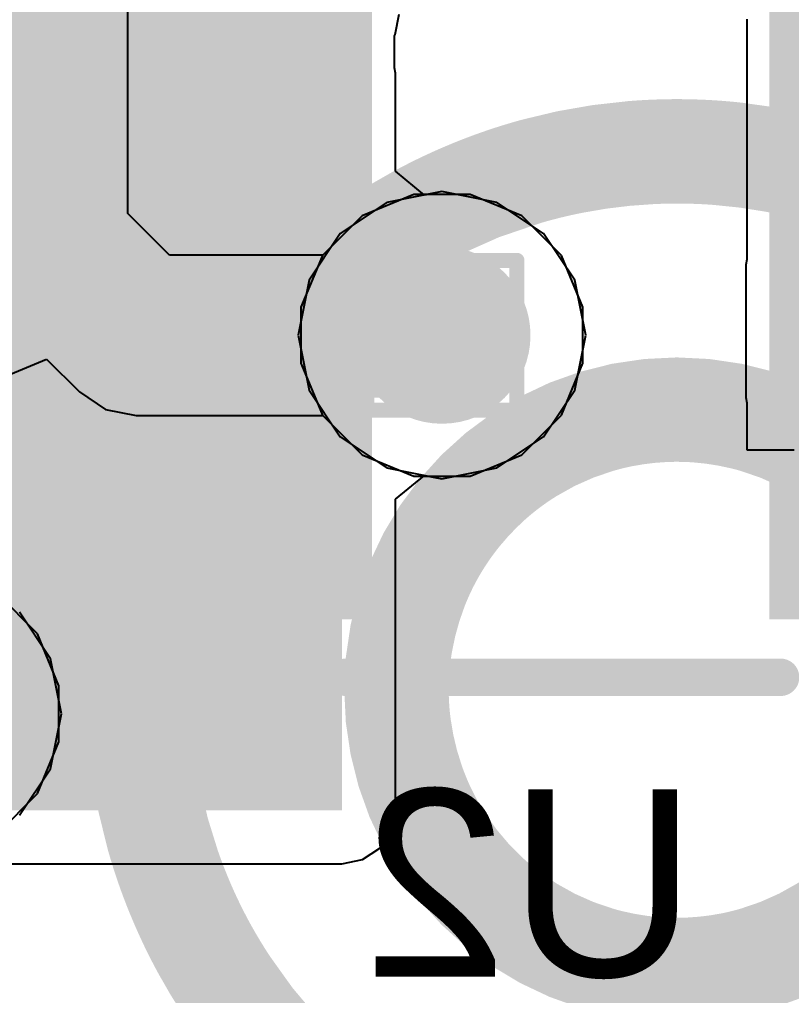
# Model space of a CAD drawing. Header units: inches. Extents: x -13 to 254, y -7 to 63.
# Drawn here: x 2.273 to 4.888, y 7.964 to 11.273 of the extents above; entities that cross this region are included whole.
import ezdxf

# ---------------------------------------------------------------- set-up
doc = ezdxf.new("R2010")
doc.units = ezdxf.units.IN
for name, color, linetype in [('Bottom Layer', 5, 'Continuous'), ('Bottom Overlay', 54, 'Continuous'), ('Bottom Paste', 16, 'Continuous'), ('Bottom Solder', 6, 'Continuous'), ('Dimensions', 6, 'Continuous'), ('Drill Drawing', 1, 'Continuous'), ('GND', 16, 'Continuous'), ('POWER', 76, 'Continuous'), ('Top Layer', 1, 'Continuous'), ('Top Overlay', 2, 'Continuous'), ('Via Holes', 16, 'Continuous')]:
    doc.layers.add(name, color=color, linetype=linetype)
doc.styles.add('Arial', font='', dxfattribs={"height": 0.2})
doc.styles.get('Arial').set_extended_font_data('Arial')

# ---------------------------------------------------------------- blocks, each defined once
blk = doc.blocks.new('TC_0522C_1_7_260G__46')
at = {"layer": 'Top Overlay', "const_width": 0.127}
blk.add_lwpolyline([(1.8796, -2.2098), (1.4224, -2.667)], dxfattribs=at)
at = {"layer": 'Top Overlay', "const_width": 0.0635}
blk.add_lwpolyline([(1.8478, -2.2098, 1), (1.9114, -2.2098, 1)], format="xyb", close=True, dxfattribs=at)
blk = doc.blocks.new('TSOT_23_8_B_51')
at = {"layer": 'Bottom Layer'}
for points in [[(-0.775, 0.75), (-1.825, 0.75), (-1.825, 1.2), (-0.775, 1.2)], [(1.825, 0.75), (0.775, 0.75), (0.775, 1.2), (1.825, 1.2)], [(-0.775, 0.1), (-1.825, 0.1), (-1.825, 0.55), (-0.775, 0.55)], [(1.825, 0.1), (0.775, 0.1), (0.775, 0.55), (1.825, 0.55)], [(-0.775, -0.55), (-1.825, -0.55), (-1.825, -0.1), (-0.775, -0.1)], [(1.825, -0.55), (0.775, -0.55), (0.775, -0.1), (1.825, -0.1)], [(-0.775, -1.2), (-1.825, -1.2), (-1.825, -0.75), (-0.775, -0.75)], [(1.825, -1.2), (0.775, -1.2), (0.775, -0.75), (1.825, -0.75)]]:
    blk.add_hatch(color=5, dxfattribs=at).paths.add_polyline_path(points)
at = {"layer": 'Bottom Paste'}
for points in [[(-0.775, 0.75), (-1.825, 0.75), (-1.825, 1.2), (-0.775, 1.2)], [(1.825, 0.75), (0.775, 0.75), (0.775, 1.2), (1.825, 1.2)], [(-0.775, 0.1), (-1.825, 0.1), (-1.825, 0.55), (-0.775, 0.55)], [(1.825, 0.1), (0.775, 0.1), (0.775, 0.55), (1.825, 0.55)], [(-0.775, -0.55), (-1.825, -0.55), (-1.825, -0.1), (-0.775, -0.1)], [(1.825, -0.55), (0.775, -0.55), (0.775, -0.1), (1.825, -0.1)], [(-0.775, -1.2), (-1.825, -1.2), (-1.825, -0.75), (-0.775, -0.75)], [(1.825, -1.2), (0.775, -1.2), (0.775, -0.75), (1.825, -0.75)]]:
    blk.add_hatch(color=16, dxfattribs=at).paths.add_polyline_path(points)
at = {"layer": 'Bottom Solder'}
for points in [[(-0.6734, 0.6484), (-1.9266, 0.6484), (-1.9266, 1.3016), (-0.6734, 1.3016)], [(1.9266, 0.6484), (0.6734, 0.6484), (0.6734, 1.3016), (1.9266, 1.3016)], [(-0.6734, -0.0016), (-1.9266, -0.0016), (-1.9266, 0.6516), (-0.6734, 0.6516)], [(1.9266, -0.0016), (0.6734, -0.0016), (0.6734, 0.6516), (1.9266, 0.6516)], [(-0.6734, -0.6516), (-1.9266, -0.6516), (-1.9266, 0.0016), (-0.6734, 0.0016)], [(1.9266, -0.6516), (0.6734, -0.6516), (0.6734, 0.0016), (1.9266, 0.0016)], [(-0.6734, -1.3016), (-1.9266, -1.3016), (-1.9266, -0.6484), (-0.6734, -0.6484)], [(1.9266, -1.3016), (0.6734, -1.3016), (0.6734, -0.6484), (1.9266, -0.6484)]]:
    blk.add_hatch(color=6, dxfattribs=at).paths.add_polyline_path(points)
at = {"layer": 'Bottom Overlay', "const_width": 0.127}
for points in [[(0.762, 1.4986), (-0.7112, 1.4986)], [(0.5842, 1.4986), (-0.6096, 1.4986)], [(-1.9812, -0.9906), (-2.1082, -0.8636)], [(-2.1082, -0.8636), (-2.1082, -1.1176)], [(-1.9812, -0.9906), (-2.1082, -1.1176)], [(0.762, -1.4986), (-0.7112, -1.4986)]]:
    blk.add_lwpolyline(points, dxfattribs=at)
at = {"layer": 'Bottom Overlay', "const_width": 0.0635}
for points in [[(-0.7429, 1.4986, 1), (-0.6794, 1.4986, 1)], [(-0.6413, 1.4986, 1), (-0.5778, 1.4986, 1)], [(0.5524, 1.4986, 1), (0.6159, 1.4986, 1)], [(0.7302, 1.4986, 1), (0.7937, 1.4986, 1)], [(-2.1399, -0.8636, 1), (-2.0764, -0.8636, 1)], [(-2.1399, -0.8636, 1), (-2.0764, -0.8636, 1)], [(-2.013, -0.9906, 1), (-1.9494, -0.9906, 1)], [(-2.013, -0.9906, 1), (-1.9494, -0.9906, 1)], [(-2.1399, -1.1176, 1), (-2.0764, -1.1176, 1)], [(-2.1399, -1.1176, 1), (-2.0764, -1.1176, 1)], [(-0.7429, -1.4986, 1), (-0.6794, -1.4986, 1)], [(0.7302, -1.4986, 1), (0.7937, -1.4986, 1)]]:
    blk.add_lwpolyline(points, format="xyb", close=True, dxfattribs=at)

msp = doc.modelspace()

# ---------------------------------------------------------------- hatches: boundary and pattern name
at = {"layer": 'Bottom Layer'}
for points in [[(1.2121, 10.641), (3.3652, 10.641), (3.3652, 11.091), (1.2121, 11.091)], [(1.2121, 9.991), (3.508, 9.991), (3.508, 10.441), (1.2121, 10.441)], [(1.8748, 8.5917), (3.3652, 8.5917), (3.3652, 9.791), (1.8748, 9.791)], [(1.2121, 8.5917), (3.3652, 8.5917), (3.3652, 9.2267), (1.2121, 9.2267)]]:
    msp.add_hatch(color=5, dxfattribs=at).paths.add_polyline_path(points)
h = msp.add_hatch(color=5, dxfattribs=at)
edge = h.paths.add_edge_path()
edge.add_arc((3.7041, 10.2021), 0.3, 0, 360)
at = {"layer": 'GND'}
h = msp.add_hatch(color=16, dxfattribs=at)
edge = h.paths.add_edge_path()
edge.add_arc((3.7041, 10.2021), 0.3, 0, 360)
at = {"layer": 'POWER'}
h = msp.add_hatch(color=76, dxfattribs=at)
edge = h.paths.add_edge_path()
edge.add_arc((3.7041, 10.2021), 0.3, 0, 360)
at = {"layer": 'Top Layer'}
h = msp.add_hatch(color=1, dxfattribs=at)
edge = h.paths.add_edge_path()
edge.add_arc((3.7041, 10.2021), 0.3, 0, 360)
at = {"layer": 'Via Holes'}
h = msp.add_hatch(color=7, dxfattribs=at)
edge = h.paths.add_edge_path()
edge.add_arc((3.7041, 10.2021), 0.15, 0, 360)

# ---------------------------------------------------------------- linework, layer by layer
at = {"layer": 'Bottom Layer'}
for p, q in [((3.5457, 11.2216), (3.5595, 11.291)), ((4.7374, 11.2735), (4.7374, 10.4585)), ((3.543, 11.2176), (3.5457, 11.2216)), ((3.543, 11.1085), (3.543, 11.2176)), ((3.5465, 11.091), (3.543, 11.1085)), ((3.5465, 10.758), (3.5465, 11.091)), ((3.6447, 10.6775), (3.5465, 10.758)), ((3.7041, 10.6893), (3.6447, 10.6775)), ((3.8906, 10.6522), (3.7041, 10.6893)), ((4.0486, 10.5466), (3.8906, 10.6522)), ((4.1542, 10.3886), (4.0486, 10.5466)), ((4.7374, 10.4585), (4.7339, 10.441)), ((4.7339, 10.441), (4.7339, 9.991)), ((4.1913, 10.2021), (4.1542, 10.3886)), ((4.1542, 10.0157), (4.1913, 10.2021)), ((4.0486, 9.8577), (4.1542, 10.0157)), ((4.7339, 9.991), (4.7374, 9.9735)), ((4.7374, 9.9735), (4.7374, 9.8132)), ((3.8906, 9.7521), (4.0486, 9.8577)), ((4.7374, 9.8132), (4.8977, 9.8132)), ((3.7041, 9.715), (3.8906, 9.7521)), ((3.5465, 9.6462), (3.6447, 9.7268)), ((3.6447, 9.7268), (3.7041, 9.715)), ((3.5465, 8.5917), (3.5465, 9.6462)), ((3.5327, 8.5223), (3.5465, 8.5917)), ((3.4934, 8.4635), (3.5327, 8.5223)), ((3.4346, 8.4242), (3.4934, 8.4635)), ((1.2121, 8.4104), (3.3652, 8.4104)), ((3.3652, 8.4104), (3.4346, 8.4242))]:
    msp.add_line(p, q, dxfattribs=at)
at = {"layer": 'Dimensions', "const_width": 0.254}
for points in [[(2.05, 10.4086), (3.0914, 11.45)], [(2.1, 10.3879), (3.1121, 11.4)], [(3.2, 11.1), (3.2, 11.4)], [(1.95, 11.1), (2.7414, 11.1)], [(2.4, 10.6), (2.9, 11.1)], [(2.9, 11.1), (3.2, 11.1)], [(4.4828, 10.8756), (4.5, 10.8757)], [(4.5, 10.8257), (4.5, 10.8757)], [(4.5, 10.7757), (4.5, 10.8257)], [(4.4929, 10.7756), (4.5, 10.7757)], [(3.7587, 10.723), (3.7819, 10.7327)], [(3.7819, 10.7327), (3.7876, 10.7351)], [(3.7876, 10.7351), (3.7932, 10.7374)], [(3.7932, 10.7374), (3.7987, 10.7396)], [(3.7987, 10.7396), (3.8042, 10.7418)], [(3.8042, 10.7418), (3.8096, 10.744)], [(3.8096, 10.744), (3.8149, 10.7461)], [(3.6961, 10.6948), (3.7241, 10.7077)], [(3.7241, 10.7077), (3.7297, 10.7103)], [(3.7297, 10.7103), (3.7355, 10.7128)], [(3.7355, 10.7128), (3.7413, 10.7154)], [(3.7413, 10.7154), (3.7471, 10.7179)], [(3.7471, 10.7179), (3.7529, 10.7204)], [(3.7529, 10.7204), (3.7587, 10.723)], [(4.9668, 10.7132), (4.9972, 10.7046)], [(1.95, 10.6), (2.2414, 10.6)], [(2.4, 10.3), (2.4, 10.6)], [(3.4164, 10.4067), (3.4346, 10.4205)], [(2.1, 10.3), (2.4, 10.3)], [(4.5, 9.9), (4.5, 10)], [(4.4964, 9.9), (4.5, 9.9)], [(4.7366, 9.8684), (4.752, 9.864)], [(2.9208, 9.8119), (2.9332, 9.8356)], [(2.9087, 9.7878), (2.9208, 9.8119)], [(3.9508, 9.713), (3.96, 9.72)], [(2.7453, 9.6627), (2.7474, 9.6681)], [(2.7474, 9.6681), (2.7494, 9.6735)], [(2.7494, 9.6735), (2.7516, 9.6791)], [(2.7516, 9.6791), (2.7538, 9.6847)], [(2.7538, 9.6847), (2.756, 9.6904)], [(2.756, 9.6904), (2.7583, 9.6962)], [(2.7337, 9.6312), (2.7356, 9.6364)], [(2.7356, 9.6364), (2.7375, 9.6416)], [(2.7375, 9.6416), (2.7433, 9.6574)], [(2.7433, 9.6574), (2.7453, 9.6627)], [(2.7226, 9.5994), (2.7263, 9.6101)], [(2.7263, 9.6101), (2.7281, 9.6154)], [(2.7281, 9.6154), (2.73, 9.6207)], [(2.73, 9.6207), (2.7318, 9.6259)], [(2.7318, 9.6259), (2.7337, 9.6312)], [(3.6935, 9.3993), (3.6996, 9.4115)], [(3.6996, 9.4115), (3.7059, 9.4235)], [(3.6935, 8.6007), (3.6996, 8.5885)], [(3.6996, 8.5885), (3.7059, 8.5765)], [(2.7539, 8.3149), (2.756, 8.3096)], [(2.756, 8.3096), (2.7582, 8.3042)], [(2.7582, 8.3042), (2.7604, 8.2987)], [(2.7604, 8.2987), (2.7626, 8.2932)], [(2.7626, 8.2932), (2.7649, 8.2876)], [(2.7649, 8.2876), (2.7673, 8.2819)], [(2.7673, 8.2819), (2.777, 8.2587)], [(2.777, 8.2587), (2.7796, 8.2529)], [(2.7796, 8.2529), (2.7821, 8.2471)], [(2.7821, 8.2471), (2.7846, 8.2413)], [(2.7846, 8.2413), (2.7872, 8.2355)], [(2.7872, 8.2355), (2.7897, 8.2297)], [(2.7897, 8.2297), (2.7923, 8.2241)], [(2.7923, 8.2241), (2.8052, 8.1961)], [(2.9087, 8.2122), (2.9208, 8.1881)], [(2.9208, 8.1881), (2.9332, 8.1644)], [(4.248, 8.136), (4.2634, 8.1316)], [(4.5, 8.1), (4.5036, 8.1)], [(4.5, 8), (4.5, 8.1)]]:
    msp.add_lwpolyline(points, dxfattribs=at)
at = {"layer": 'Dimensions', "const_width": 0.127}
for points in [[(2.6779, 11.1, 1), (2.8049, 11.1, 1)], [(2.8365, 11.1, 1), (2.9635, 11.1, 1)], [(2.8365, 11.1, 1), (2.9635, 11.1, 1)], [(3.1365, 11.1, 1), (3.2635, 11.1, 1)], [(3.1365, 11.1, 1), (3.2635, 11.1, 1)], [(4.283, 10.8695, 1), (4.41, 10.8695, 1)], [(4.283, 10.8695, 1), (4.41, 10.8695, 1)], [(4.3339, 10.8729, 1), (4.4609, 10.8729, 1)], [(4.3339, 10.8729, 1), (4.4609, 10.8729, 1)], [(4.3794, 10.8748, 1), (4.5064, 10.8748, 1)], [(4.3794, 10.8748, 1), (4.5064, 10.8748, 1)], [(4.4193, 10.8756, 1), (4.5463, 10.8756, 1)], [(4.4193, 10.8756, 1), (4.5463, 10.8756, 1)], [(4.4365, 10.8757, 1), (4.5635, 10.8757, 1)], [(4.4365, 10.8757, 1), (4.5635, 10.8757, 1)], [(4.4365, 10.8757, 1), (4.5635, 10.8757, 1)], [(4.4822, 10.8751, 1), (4.6092, 10.8751, 1)], [(4.4822, 10.8751, 1), (4.6092, 10.8751, 1)], [(4.5276, 10.8735, 1), (4.6546, 10.8735, 1)], [(4.5276, 10.8735, 1), (4.6546, 10.8735, 1)], [(4.5785, 10.8704, 1), (4.7055, 10.8704, 1)], [(4.5785, 10.8704, 1), (4.7055, 10.8704, 1)], [(4.646, 10.8641, 1), (4.773, 10.8641, 1)], [(4.646, 10.8641, 1), (4.773, 10.8641, 1)], [(3.9451, 10.8104, 1), (4.0721, 10.8104, 1)], [(3.9451, 10.8104, 1), (4.0721, 10.8104, 1)], [(4.4365, 10.8257, 1), (4.5635, 10.8257, 1)], [(4.4365, 10.8257, 1), (4.5635, 10.8257, 1)], [(4.4365, 10.8257, 1), (4.5635, 10.8257, 1)], [(4.4365, 10.8257, 1), (4.5635, 10.8257, 1)], [(3.7887, 10.7603, 1), (3.9157, 10.7603, 1)], [(3.7887, 10.7603, 1), (3.9157, 10.7603, 1)], [(3.8316, 10.7755, 1), (3.9586, 10.7755, 1)], [(3.8316, 10.7755, 1), (3.9586, 10.7755, 1)], [(3.8801, 10.7914, 1), (4.0071, 10.7914, 1)], [(3.8801, 10.7914, 1), (4.0071, 10.7914, 1)], [(4.3529, 10.7737, 1), (4.4799, 10.7737, 1)], [(4.3529, 10.7737, 1), (4.4799, 10.7737, 1)], [(4.397, 10.7752, 1), (4.524, 10.7752, 1)], [(4.397, 10.7752, 1), (4.524, 10.7752, 1)], [(4.4294, 10.7756, 1), (4.5564, 10.7756, 1)], [(4.4294, 10.7756, 1), (4.5564, 10.7756, 1)], [(4.4365, 10.7757, 1), (4.5635, 10.7757, 1)], [(4.4365, 10.7757, 1), (4.5635, 10.7757, 1)], [(4.4365, 10.7757, 1), (4.5635, 10.7757, 1)], [(4.4724, 10.7753, 1), (4.5994, 10.7753, 1)], [(4.4724, 10.7753, 1), (4.5994, 10.7753, 1)], [(4.5127, 10.7741, 1), (4.6397, 10.7741, 1)], [(4.5127, 10.7741, 1), (4.6397, 10.7741, 1)], [(4.5691, 10.7708, 1), (4.6961, 10.7708, 1)], [(4.5691, 10.7708, 1), (4.6961, 10.7708, 1)], [(3.7184, 10.7327, 1), (3.8454, 10.7327, 1)], [(3.7184, 10.7327, 1), (3.8454, 10.7327, 1)], [(3.7241, 10.7351, 1), (3.8511, 10.7351, 1)], [(3.7241, 10.7351, 1), (3.8511, 10.7351, 1)], [(3.7297, 10.7374, 1), (3.8567, 10.7374, 1)], [(3.7297, 10.7374, 1), (3.8567, 10.7374, 1)], [(3.7352, 10.7396, 1), (3.8622, 10.7396, 1)], [(3.7352, 10.7396, 1), (3.8622, 10.7396, 1)], [(3.7407, 10.7418, 1), (3.8677, 10.7418, 1)], [(3.7407, 10.7418, 1), (3.8677, 10.7418, 1)], [(3.7461, 10.744, 1), (3.8731, 10.744, 1)], [(3.7461, 10.744, 1), (3.8731, 10.744, 1)], [(3.7514, 10.7461, 1), (3.8784, 10.7461, 1)], [(3.7514, 10.7461, 1), (3.8784, 10.7461, 1)], [(4.0255, 10.7275, 1), (4.1525, 10.7275, 1)], [(4.0255, 10.7275, 1), (4.1525, 10.7275, 1)], [(4.0927, 10.7421, 1), (4.2197, 10.7421, 1)], [(4.0927, 10.7421, 1), (4.2197, 10.7421, 1)], [(3.6326, 10.6948, 1), (3.7596, 10.6948, 1)], [(3.6326, 10.6948, 1), (3.7596, 10.6948, 1)], [(3.6606, 10.7077, 1), (3.7876, 10.7077, 1)], [(3.6606, 10.7077, 1), (3.7876, 10.7077, 1)], [(3.6662, 10.7103, 1), (3.7932, 10.7103, 1)], [(3.6662, 10.7103, 1), (3.7932, 10.7103, 1)], [(3.672, 10.7128, 1), (3.799, 10.7128, 1)], [(3.672, 10.7128, 1), (3.799, 10.7128, 1)], [(3.6778, 10.7154, 1), (3.8048, 10.7154, 1)], [(3.6778, 10.7154, 1), (3.8048, 10.7154, 1)], [(3.6836, 10.7179, 1), (3.8106, 10.7179, 1)], [(3.6836, 10.7179, 1), (3.8106, 10.7179, 1)], [(3.6894, 10.7204, 1), (3.8164, 10.7204, 1)], [(3.6894, 10.7204, 1), (3.8164, 10.7204, 1)], [(3.6952, 10.723, 1), (3.8222, 10.723, 1)], [(3.6952, 10.723, 1), (3.8222, 10.723, 1)], [(3.9393, 10.7046, 1), (4.0663, 10.7046, 1)], [(3.9393, 10.7046, 1), (4.0663, 10.7046, 1)], [(3.9784, 10.7155, 1), (4.1054, 10.7155, 1)], [(3.9784, 10.7155, 1), (4.1054, 10.7155, 1)], [(4.856, 10.7254, 1), (4.983, 10.7254, 1)], [(4.856, 10.7254, 1), (4.983, 10.7254, 1)], [(4.9033, 10.7132, 1), (5.0303, 10.7132, 1)], [(4.9033, 10.7132, 1), (5.0303, 10.7132, 1)], [(4.9337, 10.7046, 1), (5.0607, 10.7046, 1)], [(4.9337, 10.7046, 1), (5.0607, 10.7046, 1)], [(3.5885, 10.6732, 1), (3.7155, 10.6732, 1)], [(3.5885, 10.6732, 1), (3.7155, 10.6732, 1)], [(3.5343, 10.6447, 1), (3.6613, 10.6447, 1)], [(3.5343, 10.6447, 1), (3.6613, 10.6447, 1)], [(2.1779, 10.6, 1), (2.3049, 10.6, 1)], [(2.3365, 10.6, 1), (2.4635, 10.6, 1)], [(2.3365, 10.6, 1), (2.4635, 10.6, 1)], [(3.3485, 10.5284, 1), (3.4755, 10.5284, 1)], [(3.3485, 10.5284, 1), (3.4755, 10.5284, 1)], [(3.4993, 10.5082, 1), (3.6263, 10.5082, 1)], [(3.4993, 10.5082, 1), (3.6263, 10.5082, 1)], [(3.2659, 10.4659, 1), (3.3929, 10.4659, 1)], [(3.2659, 10.4659, 1), (3.3929, 10.4659, 1)], [(3.2187, 10.4268, 1), (3.3457, 10.4268, 1)], [(3.2187, 10.4268, 1), (3.3457, 10.4268, 1)], [(3.3529, 10.4067, 1), (3.4799, 10.4067, 1)], [(3.3529, 10.4067, 1), (3.4799, 10.4067, 1)], [(3.3711, 10.4205, 1), (3.4981, 10.4205, 1)], [(3.3711, 10.4205, 1), (3.4981, 10.4205, 1)], [(3.1502, 10.3651, 1), (3.2772, 10.3651, 1)], [(3.1502, 10.3651, 1), (3.2772, 10.3651, 1)], [(3.1818, 10.3944, 1), (3.3088, 10.3944, 1)], [(3.1818, 10.3944, 1), (3.3088, 10.3944, 1)], [(3.3258, 10.3854, 1), (3.4528, 10.3854, 1)], [(3.3258, 10.3854, 1), (3.4528, 10.3854, 1)], [(3.2944, 10.3595, 1), (3.4214, 10.3595, 1)], [(3.2944, 10.3595, 1), (3.4214, 10.3595, 1)], [(2.3365, 10.3, 1), (2.4635, 10.3, 1)], [(2.3365, 10.3, 1), (2.4635, 10.3, 1)], [(3.0885, 10.3042, 1), (3.2155, 10.3042, 1)], [(3.0885, 10.3042, 1), (3.2155, 10.3042, 1)], [(3.2544, 10.3248, 1), (3.3814, 10.3248, 1)], [(3.2544, 10.3248, 1), (3.3814, 10.3248, 1)], [(3.0587, 10.2728, 1), (3.1857, 10.2728, 1)], [(3.0588, 10.2728, 1), (3.1858, 10.2728, 1)], [(3.0258, 10.2362, 1), (3.1528, 10.2362, 1)], [(3.0258, 10.2362, 1), (3.1528, 10.2362, 1)], [(2.986, 10.1895, 1), (3.113, 10.1895, 1)], [(2.986, 10.1895, 1), (3.113, 10.1895, 1)], [(3.0602, 10.1215, 1), (3.1872, 10.1215, 1)], [(3.0602, 10.1215, 1), (3.1872, 10.1215, 1)], [(2.9795, 10.0147, 1), (3.1065, 10.0147, 1)], [(2.9795, 10.0147, 1), (3.1065, 10.0147, 1)], [(4.4365, 10, 1), (4.5635, 10, 1)], [(4.4365, 10, 1), (4.5635, 10, 1)], [(4.4365, 10, 1), (4.5635, 10, 1)], [(2.7916, 9.9019, 1), (2.9186, 9.9019, 1)], [(2.7916, 9.9019, 1), (2.9186, 9.9019, 1)], [(2.9224, 9.9276, 1), (3.0494, 9.9276, 1)], [(2.9224, 9.9276, 1), (3.0494, 9.9276, 1)], [(4.4165, 9.8998, 1), (4.5435, 9.8998, 1)], [(4.4165, 9.8998, 1), (4.5435, 9.8998, 1)], [(4.4329, 9.9, 1), (4.5599, 9.9, 1)], [(4.4329, 9.9, 1), (4.5599, 9.9, 1)], [(4.4365, 9.9, 1), (4.5635, 9.9, 1)], [(4.4365, 9.9, 1), (4.5635, 9.9, 1)], [(4.4365, 9.9, 1), (4.5635, 9.9, 1)], [(4.4547, 9.8998, 1), (4.5817, 9.8998, 1)], [(4.4547, 9.8998, 1), (4.5817, 9.8998, 1)], [(4.2043, 9.8695, 1), (4.3313, 9.8695, 1)], [(4.2043, 9.8695, 1), (4.3313, 9.8695, 1)], [(4.2282, 9.8756, 1), (4.3552, 9.8756, 1)], [(4.2282, 9.8756, 1), (4.3552, 9.8756, 1)], [(4.2622, 9.883, 1), (4.3892, 9.883, 1)], [(4.2622, 9.883, 1), (4.3892, 9.883, 1)], [(4.3941, 9.899, 1), (4.5211, 9.899, 1)], [(4.3941, 9.899, 1), (4.5211, 9.899, 1)], [(4.4751, 9.8992, 1), (4.6021, 9.8992, 1)], [(4.4751, 9.8992, 1), (4.6021, 9.8992, 1)], [(4.5037, 9.8975, 1), (4.6307, 9.8975, 1)], [(4.5037, 9.8975, 1), (4.6307, 9.8975, 1)], [(4.6491, 9.8745, 1), (4.7761, 9.8745, 1)], [(4.6491, 9.8745, 1), (4.7761, 9.8745, 1)], [(4.6731, 9.8684, 1), (4.8001, 9.8684, 1)], [(4.6731, 9.8684, 1), (4.8001, 9.8684, 1)], [(2.8697, 9.8356, 1), (2.9967, 9.8356, 1)], [(2.8697, 9.8356, 1), (2.9967, 9.8356, 1)], [(4.1845, 9.864, 1), (4.3115, 9.864, 1)], [(4.1845, 9.864, 1), (4.3115, 9.864, 1)], [(4.6885, 9.864, 1), (4.8155, 9.864, 1)], [(4.6885, 9.864, 1), (4.8155, 9.864, 1)], [(2.755, 9.8313, 1), (2.882, 9.8313, 1)], [(2.755, 9.8313, 1), (2.882, 9.8313, 1)], [(2.8573, 9.8119, 1), (2.9843, 9.8119, 1)], [(2.8573, 9.8119, 1), (2.9843, 9.8119, 1)], [(2.7313, 9.7814, 1), (2.8583, 9.7814, 1)], [(2.7313, 9.7814, 1), (2.8583, 9.7814, 1)], [(2.8452, 9.7878, 1), (2.9722, 9.7878, 1)], [(2.8452, 9.7878, 1), (2.9722, 9.7878, 1)], [(2.7113, 9.7362, 1), (2.8383, 9.7362, 1)], [(2.7114, 9.7362, 1), (2.8384, 9.7362, 1)], [(2.8306, 9.7574, 1), (2.9576, 9.7574, 1)], [(2.8306, 9.7574, 1), (2.9576, 9.7574, 1)], [(3.9615, 9.7644, 1), (4.0885, 9.7644, 1)], [(3.9615, 9.7644, 1), (4.0885, 9.7644, 1)], [(2.8165, 9.7266, 1), (2.9435, 9.7266, 1)], [(2.8165, 9.7266, 1), (2.9435, 9.7266, 1)], [(3.8736, 9.7022, 1), (4.0006, 9.7022, 1)], [(3.8736, 9.7022, 1), (4.0006, 9.7022, 1)], [(3.8873, 9.713, 1), (4.0143, 9.713, 1)], [(3.8873, 9.713, 1), (4.0143, 9.713, 1)], [(3.8965, 9.72, 1), (4.0235, 9.72, 1)], [(3.8965, 9.72, 1), (4.0235, 9.72, 1)], [(2.6839, 9.6681, 1), (2.8109, 9.6681, 1)], [(2.6839, 9.6681, 1), (2.8109, 9.6681, 1)], [(2.6859, 9.6735, 1), (2.8129, 9.6735, 1)], [(2.6859, 9.6735, 1), (2.8129, 9.6735, 1)], [(2.6881, 9.6791, 1), (2.8151, 9.6791, 1)], [(2.6881, 9.6791, 1), (2.8151, 9.6791, 1)], [(2.6903, 9.6847, 1), (2.8173, 9.6847, 1)], [(2.6903, 9.6847, 1), (2.8173, 9.6847, 1)], [(2.6925, 9.6904, 1), (2.8195, 9.6904, 1)], [(2.6925, 9.6904, 1), (2.8195, 9.6904, 1)], [(2.6948, 9.6962, 1), (2.8218, 9.6962, 1)], [(2.6948, 9.6962, 1), (2.8218, 9.6962, 1)], [(2.8003, 9.689, 1), (2.9273, 9.689, 1)], [(2.8003, 9.689, 1), (2.9273, 9.689, 1)], [(3.8373, 9.6715, 1), (3.9643, 9.6715, 1)], [(3.8373, 9.6715, 1), (3.9643, 9.6715, 1)], [(3.8576, 9.6891, 1), (3.9846, 9.6891, 1)], [(3.8576, 9.6891, 1), (3.9846, 9.6891, 1)], [(2.6721, 9.6364, 1), (2.7991, 9.6364, 1)], [(2.6721, 9.6364, 1), (2.7991, 9.6364, 1)], [(2.674, 9.6416, 1), (2.801, 9.6416, 1)], [(2.674, 9.6416, 1), (2.801, 9.6416, 1)], [(2.6798, 9.6574, 1), (2.8068, 9.6574, 1)], [(2.6798, 9.6574, 1), (2.8068, 9.6574, 1)], [(2.6818, 9.6627, 1), (2.8088, 9.6627, 1)], [(2.6818, 9.6627, 1), (2.8088, 9.6627, 1)], [(2.7824, 9.6446, 1), (2.9094, 9.6446, 1)], [(2.7824, 9.6446, 1), (2.9094, 9.6446, 1)], [(2.6628, 9.6101, 1), (2.7898, 9.6101, 1)], [(2.6628, 9.6101, 1), (2.7898, 9.6101, 1)], [(2.6646, 9.6154, 1), (2.7916, 9.6154, 1)], [(2.6646, 9.6154, 1), (2.7916, 9.6154, 1)], [(2.6665, 9.6207, 1), (2.7935, 9.6207, 1)], [(2.6665, 9.6207, 1), (2.7935, 9.6207, 1)], [(2.6683, 9.6259, 1), (2.7953, 9.6259, 1)], [(2.6683, 9.6259, 1), (2.7953, 9.6259, 1)], [(2.6702, 9.6312, 1), (2.7972, 9.6312, 1)], [(2.6702, 9.6312, 1), (2.7972, 9.6312, 1)], [(2.6591, 9.5994, 1), (2.7861, 9.5994, 1)], [(2.6591, 9.5994, 1), (2.7861, 9.5994, 1)], [(2.6434, 9.5508, 1), (2.7704, 9.5508, 1)], [(2.6434, 9.5508, 1), (2.7704, 9.5508, 1)], [(3.7389, 9.5684, 1), (3.8659, 9.5684, 1)], [(3.7389, 9.5684, 1), (3.8659, 9.5684, 1)], [(3.698, 9.5143, 1), (3.825, 9.5143, 1)], [(3.698, 9.5143, 1), (3.825, 9.5143, 1)], [(2.6261, 9.4911, 1), (2.7531, 9.4911, 1)], [(2.6261, 9.4911, 1), (2.7531, 9.4911, 1)], [(3.6691, 9.4701, 1), (3.7961, 9.4701, 1)], [(3.6691, 9.4701, 1), (3.7961, 9.4701, 1)], [(3.6361, 9.4115, 1), (3.7631, 9.4115, 1)], [(3.6361, 9.4115, 1), (3.7631, 9.4115, 1)], [(3.6424, 9.4235, 1), (3.7694, 9.4235, 1)], [(3.6424, 9.4235, 1), (3.7694, 9.4235, 1)], [(3.6225, 9.3839, 1), (3.7495, 9.3839, 1)], [(3.6225, 9.3839, 1), (3.7495, 9.3839, 1)], [(3.63, 9.3993, 1), (3.757, 9.3993, 1)], [(3.63, 9.3993, 1), (3.757, 9.3993, 1)], [(3.6072, 9.3492, 1), (3.7342, 9.3492, 1)], [(3.6072, 9.3492, 1), (3.7342, 9.3492, 1)], [(3.6154, 9.3683, 1), (3.7424, 9.3683, 1)], [(3.6154, 9.3683, 1), (3.7424, 9.3683, 1)], [(3.5981, 9.3267, 1), (3.7251, 9.3267, 1)], [(3.5981, 9.3267, 1), (3.7251, 9.3267, 1)], [(2.5836, 9.2931, 1), (2.7106, 9.2931, 1)], [(2.5836, 9.2931, 1), (2.7106, 9.2931, 1)], [(2.6875, 9.3028, 1), (2.8145, 9.3028, 1)], [(2.6875, 9.3028, 1), (2.8145, 9.3028, 1)], [(2.6767, 9.2331, 1), (2.8037, 9.2331, 1)], [(2.6767, 9.2331, 1), (2.8037, 9.2331, 1)], [(2.5694, 9.1813, 1), (2.6964, 9.1813, 1)], [(2.5694, 9.1813, 1), (2.6964, 9.1813, 1)], [(2.67, 9.177, 1), (2.797, 9.177, 1)], [(2.67, 9.177, 1), (2.797, 9.177, 1)], [(3.55, 9.1535, 1), (3.677, 9.1535, 1)], [(3.55, 9.1535, 1), (3.677, 9.1535, 1)], [(2.5645, 9.1194, 1), (2.6915, 9.1194, 1)], [(2.5645, 9.1194, 1), (2.6915, 9.1194, 1)], [(2.6656, 9.1276, 1), (2.7926, 9.1276, 1)], [(2.6656, 9.1276, 1), (2.7926, 9.1276, 1)], [(3.5445, 9.1182, 1), (3.6715, 9.1182, 1)], [(3.5445, 9.1182, 1), (3.6715, 9.1182, 1)], [(2.663, 9.0851, 1), (2.79, 9.0851, 1)], [(2.663, 9.0851, 1), (2.79, 9.0851, 1)], [(3.5411, 9.0897, 1), (3.6681, 9.0897, 1)], [(3.5411, 9.0897, 1), (3.6681, 9.0897, 1)], [(2.562, 9.0684, 1), (2.689, 9.0684, 1)], [(2.562, 9.0684, 1), (2.689, 9.0684, 1)], [(2.6614, 9.0426, 1), (2.7884, 9.0426, 1)], [(2.6614, 9.0426, 1), (2.7884, 9.0426, 1)], [(3.5376, 9.0432, 1), (3.6646, 9.0432, 1)], [(3.5376, 9.0432, 1), (3.6646, 9.0432, 1)], [(3.5389, 9.0647, 1), (3.6659, 9.0647, 1)], [(3.5389, 9.0647, 1), (3.6659, 9.0647, 1)], [(3.5368, 9.0216, 1), (3.6638, 9.0216, 1)], [(3.5368, 9.0216, 1), (3.6638, 9.0216, 1)], [(2.6609, 8.9929, 1), (2.7879, 8.9929, 1)], [(2.6609, 8.9929, 1), (2.7879, 8.9929, 1)], [(3.5365, 8.9964, 1), (3.6635, 8.9964, 1)], [(3.5365, 8.9964, 1), (3.6635, 8.9964, 1)], [(3.5368, 8.9784, 1), (3.6638, 8.9784, 1)], [(3.5368, 8.9784, 1), (3.6638, 8.9784, 1)], [(2.5613, 8.9601, 1), (2.6883, 8.9601, 1)], [(2.5613, 8.9601, 1), (2.6883, 8.9601, 1)], [(2.6614, 8.9574, 1), (2.7884, 8.9574, 1)], [(2.6614, 8.9574, 1), (2.7884, 8.9574, 1)], [(3.5376, 8.9569, 1), (3.6646, 8.9569, 1)], [(3.5376, 8.9569, 1), (3.6646, 8.9569, 1)], [(2.563, 8.9089, 1), (2.69, 8.9089, 1)], [(2.563, 8.9089, 1), (2.69, 8.9089, 1)], [(2.663, 8.9149, 1), (2.79, 8.9149, 1)], [(2.663, 8.9149, 1), (2.79, 8.9149, 1)], [(3.5389, 8.9353, 1), (3.6659, 8.9353, 1)], [(3.5389, 8.9353, 1), (3.6659, 8.9353, 1)], [(3.5411, 8.9103, 1), (3.6681, 8.9103, 1)], [(3.5411, 8.9103, 1), (3.6681, 8.9103, 1)], [(3.5445, 8.8818, 1), (3.6715, 8.8818, 1)], [(3.5445, 8.8818, 1), (3.6715, 8.8818, 1)], [(2.5666, 8.8524, 1), (2.6936, 8.8524, 1)], [(2.5666, 8.8524, 1), (2.6936, 8.8524, 1)], [(2.6656, 8.8724, 1), (2.7926, 8.8724, 1)], [(2.6656, 8.8724, 1), (2.7926, 8.8724, 1)], [(2.67, 8.8231, 1), (2.797, 8.8231, 1)], [(2.67, 8.8231, 1), (2.797, 8.8231, 1)], [(2.6767, 8.7669, 1), (2.8037, 8.7669, 1)], [(2.6767, 8.7669, 1), (2.8037, 8.7669, 1)], [(3.5873, 8.7028, 1), (3.7143, 8.7028, 1)], [(3.5873, 8.7028, 1), (3.7143, 8.7028, 1)], [(3.5981, 8.6733, 1), (3.7251, 8.6733, 1)], [(3.5981, 8.6733, 1), (3.7251, 8.6733, 1)], [(3.6072, 8.6508, 1), (3.7342, 8.6508, 1)], [(3.6072, 8.6508, 1), (3.7342, 8.6508, 1)], [(3.6154, 8.6317, 1), (3.7424, 8.6317, 1)], [(3.6154, 8.6317, 1), (3.7424, 8.6317, 1)], [(3.6225, 8.6161, 1), (3.7495, 8.6161, 1)], [(3.6225, 8.6161, 1), (3.7495, 8.6161, 1)], [(3.63, 8.6007, 1), (3.757, 8.6007, 1)], [(3.63, 8.6007, 1), (3.757, 8.6007, 1)], [(3.6361, 8.5885, 1), (3.7631, 8.5885, 1)], [(3.6361, 8.5885, 1), (3.7631, 8.5885, 1)], [(3.6424, 8.5765, 1), (3.7694, 8.5765, 1)], [(3.6424, 8.5765, 1), (3.7694, 8.5765, 1)], [(3.6571, 8.5499, 1), (3.7841, 8.5499, 1)], [(3.6571, 8.5499, 1), (3.7841, 8.5499, 1)], [(2.6307, 8.4923, 1), (2.7577, 8.4923, 1)], [(2.6307, 8.4923, 1), (2.7577, 8.4923, 1)], [(3.6833, 8.5075, 1), (3.8103, 8.5075, 1)], [(3.6833, 8.5075, 1), (3.8103, 8.5075, 1)], [(2.6538, 8.4166, 1), (2.7808, 8.4166, 1)], [(2.6538, 8.4166, 1), (2.7808, 8.4166, 1)], [(2.7611, 8.4136, 1), (2.8881, 8.4136, 1)], [(2.7611, 8.4136, 1), (2.8881, 8.4136, 1)], [(2.6723, 8.3629, 1), (2.7993, 8.3629, 1)], [(2.6723, 8.3629, 1), (2.7993, 8.3629, 1)], [(2.7824, 8.3554, 1), (2.9094, 8.3554, 1)], [(2.7824, 8.3554, 1), (2.9094, 8.3554, 1)], [(2.6904, 8.3149, 1), (2.8174, 8.3149, 1)], [(2.6904, 8.3149, 1), (2.8174, 8.3149, 1)], [(3.824, 8.3407, 1), (3.951, 8.3407, 1)], [(3.824, 8.3407, 1), (3.951, 8.3407, 1)], [(3.8486, 8.3186, 1), (3.9756, 8.3186, 1)], [(3.8486, 8.3186, 1), (3.9756, 8.3186, 1)], [(2.6925, 8.3096, 1), (2.8195, 8.3096, 1)], [(2.6925, 8.3096, 1), (2.8195, 8.3096, 1)], [(2.6947, 8.3042, 1), (2.8217, 8.3042, 1)], [(2.6947, 8.3042, 1), (2.8217, 8.3042, 1)], [(2.6969, 8.2987, 1), (2.8239, 8.2987, 1)], [(2.6969, 8.2987, 1), (2.8239, 8.2987, 1)], [(2.6991, 8.2932, 1), (2.8261, 8.2932, 1)], [(2.6991, 8.2932, 1), (2.8261, 8.2932, 1)], [(2.7014, 8.2876, 1), (2.8284, 8.2876, 1)], [(2.7014, 8.2876, 1), (2.8284, 8.2876, 1)], [(2.7038, 8.2819, 1), (2.8308, 8.2819, 1)], [(2.7038, 8.2819, 1), (2.8308, 8.2819, 1)], [(2.8003, 8.311, 1), (2.9273, 8.311, 1)], [(2.8003, 8.311, 1), (2.9273, 8.311, 1)], [(3.8667, 8.3034, 1), (3.9937, 8.3034, 1)], [(3.8667, 8.3034, 1), (3.9937, 8.3034, 1)], [(3.8827, 8.2906, 1), (4.0097, 8.2906, 1)], [(3.8827, 8.2906, 1), (4.0097, 8.2906, 1)], [(3.8965, 8.28, 1), (4.0235, 8.28, 1)], [(3.8965, 8.28, 1), (4.0235, 8.28, 1)], [(2.7135, 8.2587, 1), (2.8405, 8.2587, 1)], [(2.7135, 8.2587, 1), (2.8405, 8.2587, 1)], [(2.7161, 8.2529, 1), (2.8431, 8.2529, 1)], [(2.7161, 8.2529, 1), (2.8431, 8.2529, 1)], [(2.7186, 8.2471, 1), (2.8456, 8.2471, 1)], [(2.7186, 8.2471, 1), (2.8456, 8.2471, 1)], [(2.8165, 8.2734, 1), (2.9435, 8.2734, 1)], [(2.8165, 8.2734, 1), (2.9435, 8.2734, 1)], [(2.7211, 8.2413, 1), (2.8481, 8.2413, 1)], [(2.7211, 8.2413, 1), (2.8481, 8.2413, 1)], [(2.7237, 8.2355, 1), (2.8507, 8.2355, 1)], [(2.7237, 8.2355, 1), (2.8507, 8.2355, 1)], [(2.7262, 8.2297, 1), (2.8532, 8.2297, 1)], [(2.7262, 8.2297, 1), (2.8532, 8.2297, 1)], [(2.7288, 8.2241, 1), (2.8558, 8.2241, 1)], [(2.7288, 8.2241, 1), (2.8558, 8.2241, 1)], [(2.8306, 8.2426, 1), (2.9576, 8.2426, 1)], [(2.8306, 8.2426, 1), (2.9576, 8.2426, 1)], [(2.8452, 8.2122, 1), (2.9722, 8.2122, 1)], [(2.8452, 8.2122, 1), (2.9722, 8.2122, 1)], [(4.9115, 8.2356, 1), (5.0385, 8.2356, 1)], [(4.9115, 8.2356, 1), (5.0385, 8.2356, 1)], [(2.7417, 8.1961, 1), (2.8687, 8.1961, 1)], [(2.7417, 8.1961, 1), (2.8687, 8.1961, 1)], [(2.8573, 8.1881, 1), (2.9843, 8.1881, 1)], [(2.8573, 8.1881, 1), (2.9843, 8.1881, 1)], [(2.7633, 8.152, 1), (2.8903, 8.152, 1)], [(2.7633, 8.152, 1), (2.8903, 8.152, 1)], [(2.8697, 8.1644, 1), (2.9967, 8.1644, 1)], [(2.8697, 8.1644, 1), (2.9967, 8.1644, 1)], [(4.1845, 8.136, 1), (4.3115, 8.136, 1)], [(4.1845, 8.136, 1), (4.3115, 8.136, 1)], [(4.1999, 8.1316, 1), (4.3269, 8.1316, 1)], [(4.1999, 8.1316, 1), (4.3269, 8.1316, 1)], [(4.2238, 8.1255, 1), (4.3508, 8.1255, 1)], [(4.2238, 8.1255, 1), (4.3508, 8.1255, 1)], [(4.6108, 8.117, 1), (4.7378, 8.117, 1)], [(4.6108, 8.117, 1), (4.7378, 8.117, 1)], [(4.6448, 8.1244, 1), (4.7718, 8.1244, 1)], [(4.6448, 8.1244, 1), (4.7718, 8.1244, 1)], [(4.6687, 8.1305, 1), (4.7957, 8.1305, 1)], [(4.6687, 8.1305, 1), (4.7957, 8.1305, 1)], [(4.6885, 8.136, 1), (4.8155, 8.136, 1)], [(4.6885, 8.136, 1), (4.8155, 8.136, 1)], [(2.7918, 8.0978, 1), (2.9188, 8.0978, 1)], [(2.7918, 8.0978, 1), (2.9188, 8.0978, 1)], [(2.8988, 8.1121, 1), (3.0258, 8.1121, 1)], [(2.8988, 8.1121, 1), (3.0258, 8.1121, 1)], [(4.3693, 8.1025, 1), (4.4963, 8.1025, 1)], [(4.3693, 8.1025, 1), (4.4963, 8.1025, 1)], [(4.3979, 8.1008, 1), (4.5249, 8.1008, 1)], [(4.3979, 8.1008, 1), (4.5249, 8.1008, 1)], [(4.4183, 8.1002, 1), (4.5453, 8.1002, 1)], [(4.4183, 8.1002, 1), (4.5453, 8.1002, 1)], [(4.4365, 8.1, 1), (4.5635, 8.1, 1)], [(4.4365, 8.1, 1), (4.5635, 8.1, 1)], [(4.4365, 8.1, 1), (4.5635, 8.1, 1)], [(4.4401, 8.1, 1), (4.5671, 8.1, 1)], [(4.4401, 8.1, 1), (4.5671, 8.1, 1)], [(4.4565, 8.1002, 1), (4.5835, 8.1002, 1)], [(4.4565, 8.1002, 1), (4.5835, 8.1002, 1)], [(4.4789, 8.101, 1), (4.6059, 8.101, 1)], [(4.4789, 8.101, 1), (4.6059, 8.101, 1)], [(2.9505, 8.0283, 1), (3.0775, 8.0283, 1)], [(2.9505, 8.0283, 1), (3.0775, 8.0283, 1)], [(4.4365, 8, 1), (4.5635, 8, 1)], [(4.4365, 8, 1), (4.5635, 8, 1)], [(4.4365, 8, 1), (4.5635, 8, 1)], [(2.9081, 7.912, 1), (3.0351, 7.912, 1)], [(2.9081, 7.912, 1), (3.0351, 7.912, 1)]]:
    msp.add_lwpolyline(points, format="xyb", close=True, dxfattribs=at)
at = {"layer": 'Dimensions', "const_width": 0.254}
for points in [[(4.0086, 10.8104, -0.04656), (4.3465, 10.8695)], [(4.3465, 10.8695, -0.006764), (4.3974, 10.8729)], [(4.3974, 10.8729, -0.00597), (4.4429, 10.8748)], [(4.4429, 10.8748, -0.005186), (4.4828, 10.8756)], [(4.5, 10.8757, -0.005919), (4.5457, 10.8751)], [(4.5457, 10.8751, -0.005965), (4.5911, 10.8735)], [(4.5911, 10.8735, -0.006758), (4.642, 10.8704)], [(4.642, 10.8704, -0.009072), (4.7095, 10.8641)], [(4.7095, 10.8641, -0.04649), (5.0455, 10.7947)], [(4.5, 7.1743, -1), (4.5, 10.8257)], [(3.9436, 10.7914, -0.009085), (4.0086, 10.8104)], [(4.5, 10.8257, -1), (4.5, 7.1743)], [(3.8149, 10.7461, -0.005189), (3.8522, 10.7603)], [(3.8522, 10.7603, -0.005973), (3.8951, 10.7755)], [(3.8951, 10.7755, -0.006767), (3.9436, 10.7914)], [(4.1562, 10.7421, -0.03733), (4.4164, 10.7737)], [(4.4164, 10.7737, -0.006159), (4.4605, 10.7752)], [(4.4605, 10.7752, -0.004472), (4.4929, 10.7756)], [(4.5, 10.7757, -0.004945), (4.5359, 10.7753)], [(4.5359, 10.7753, -0.00562), (4.5762, 10.7741)], [(4.5762, 10.7741, -0.007951), (4.6326, 10.7708)], [(4.6326, 10.7708, -0.041383), (4.9195, 10.7254)], [(4.0419, 10.7155, -0.006783), (4.089, 10.7275)], [(4.089, 10.7275, -0.009709), (4.1562, 10.7421)], [(3.5628, 10.5082, -0.068203), (4.0028, 10.7046)], [(3.652, 10.6732, -0.00651), (3.6961, 10.6948)], [(4.0028, 10.7046, -0.005604), (4.0419, 10.7155)], [(4.9195, 10.7254, -0.006797), (4.9668, 10.7132)], [(4.9972, 10.7046, -0.090271), (5.5654, 10.4205)], [(3.5978, 10.6447, -0.008195), (3.652, 10.6732)], [(3.412, 10.5284, -0.029802), (3.5978, 10.6447)], [(3.3294, 10.4659, -0.014035), (3.412, 10.5284)], [(3.4346, 10.4205, -0.021832), (3.5628, 10.5082)], [(3.2822, 10.4268, -0.008196), (3.3294, 10.4659)], [(3.2453, 10.3944, -0.006511), (3.2822, 10.4268)], [(3.3893, 10.3854, -0.004976), (3.4164, 10.4067)], [(3.152, 10.3042, -0.011177), (3.2137, 10.3651)], [(3.2137, 10.3651, -0.005657), (3.2453, 10.3944)], [(3.3579, 10.3595, -0.005806), (3.3893, 10.3854)], [(3.3179, 10.3248, -0.007483), (3.3579, 10.3595)], [(3.1222, 10.2728, -0.005613), (3.152, 10.3042)], [(3.1237, 10.1215, -0.039139), (3.3179, 10.3248)], [(3.0893, 10.2362, -0.006463), (3.1223, 10.2728)], [(3.0495, 10.1895, -0.008139), (3.0893, 10.2362)], [(2.8551, 9.9019, -0.04711), (3.0495, 10.1895)], [(3.043, 10.0147, -0.018719), (3.1237, 10.1215)], [(2.9859, 9.9276, -0.01472), (3.043, 10.0147)], [(4.5, 8, -1), (4.5, 10)], [(4.5, 10, -1), (4.5, 8)], [(2.8185, 9.8313, -0.010674), (2.8551, 9.9019)], [(2.9332, 9.8356, -0.015145), (2.9859, 9.9276)], [(4.4576, 9.899, -0.006159), (4.48, 9.8998)], [(4.48, 9.8998, -0.004472), (4.4964, 9.9)], [(4.5, 9.9, -0.004945), (4.5182, 9.8998)], [(4.5182, 9.8998, -0.00562), (4.5386, 9.8992)], [(4.248, 9.864, -0.005604), (4.2678, 9.8695)], [(4.2678, 9.8695, -0.006783), (4.2917, 9.8756)], [(4.2917, 9.8756, -0.009709), (4.3257, 9.883)], [(4.3257, 9.883, -0.03733), (4.4576, 9.899)], [(4.5386, 9.8992, -0.007951), (4.5672, 9.8975)], [(4.5672, 9.8975, -0.041383), (4.7126, 9.8745)], [(4.7126, 9.8745, -0.006797), (4.7366, 9.8684)], [(4.025, 9.7644, -0.068203), (4.248, 9.864)], [(4.752, 9.864, -0.090271), (5.04, 9.72)], [(2.7948, 9.7814, -0.00734), (2.8185, 9.8313)], [(2.7748, 9.7362, -0.006481), (2.7948, 9.7814)], [(2.8941, 9.7574, -0.004908), (2.9087, 9.7878)], [(2.7583, 9.6962, -0.005632), (2.7749, 9.7362)], [(2.88, 9.7266, -0.004872), (2.8941, 9.7574)], [(3.96, 9.72, -0.021832), (4.025, 9.7644)], [(2.8638, 9.689, -0.005807), (2.88, 9.7266)], [(3.9211, 9.6891, -0.005806), (3.9371, 9.7022)], [(3.9371, 9.7022, -0.004976), (3.9508, 9.713)], [(2.8459, 9.6446, -0.006732), (2.8638, 9.689)], [(3.8024, 9.5684, -0.039139), (3.9008, 9.6715)], [(3.9008, 9.6715, -0.007483), (3.9211, 9.6891)], [(2.751, 9.3028, -0.048797), (2.8459, 9.6446)], [(2.7069, 9.5508, -0.006748), (2.7226, 9.5994)], [(2.6896, 9.4911, -0.008306), (2.7069, 9.5508)], [(3.7615, 9.5143, -0.018719), (3.8024, 9.5684)], [(3.7326, 9.4701, -0.01472), (3.7615, 9.5143)], [(2.6471, 9.2931, -0.027443), (2.6896, 9.4911)], [(3.7059, 9.4235, -0.015145), (3.7326, 9.4701)], [(3.6789, 9.3683, -0.004872), (3.686, 9.3839)], [(3.686, 9.3839, -0.004908), (3.6935, 9.3993)], [(3.6616, 9.3267, -0.006732), (3.6707, 9.3492)], [(3.6707, 9.3492, -0.005807), (3.6789, 9.3683)], [(3.6135, 9.1535, -0.048797), (3.6616, 9.3267)], [(2.6329, 9.1813, -0.015215), (2.6471, 9.2931)], [(2.7402, 9.2331, -0.009798), (2.751, 9.3028)], [(2.7335, 9.177, -0.007944), (2.7402, 9.2331)], [(2.628, 9.1194, -0.008307), (2.6329, 9.1813)], [(2.7291, 9.1276, -0.007042), (2.7335, 9.177)], [(3.608, 9.1182, -0.009798), (3.6135, 9.1535)], [(2.6255, 9.0684, -0.006749), (2.628, 9.1194)], [(2.7265, 9.0851, -0.006111), (2.7291, 9.1276)], [(3.6046, 9.0897, -0.007944), (3.608, 9.1182)], [(2.7249, 9.0426, -0.006187), (2.7265, 9.0851)], [(3.6024, 9.0647, -0.007042), (3.6046, 9.0897)], [(2.6248, 8.9601, -0.014064), (2.6255, 9.0684)], [(2.7244, 8.9929, -0.007321), (2.7249, 9.0426)], [(3.6003, 9.0216, -0.006187), (3.6011, 9.0432)], [(3.6011, 9.0432, -0.006111), (3.6024, 9.0647)], [(3.6, 8.9964, -0.007321), (3.6003, 9.0216)], [(2.7249, 8.9574, -0.005218), (2.7244, 8.9929)], [(3.6003, 8.9784, -0.005218), (3.6, 8.9964)], [(3.6011, 8.9569, -0.006187), (3.6003, 8.9784)], [(2.6265, 8.9089, -0.006695), (2.6248, 8.9601)], [(2.7265, 8.9149, -0.006187), (2.7249, 8.9574)], [(3.6024, 8.9353, -0.006111), (3.6011, 8.9569)], [(2.6301, 8.8524, -0.007492), (2.6265, 8.9089)], [(2.7291, 8.8724, -0.006111), (2.7265, 8.9149)], [(3.6046, 8.9103, -0.007042), (3.6024, 8.9353)], [(3.608, 8.8818, -0.007944), (3.6046, 8.9103)], [(3.6508, 8.7028, -0.049987), (3.608, 8.8818)], [(2.6942, 8.4923, -0.049473), (2.6301, 8.8524)], [(2.7335, 8.8231, -0.007042), (2.7291, 8.8724)], [(2.7402, 8.7669, -0.007944), (2.7335, 8.8231)], [(2.8246, 8.4136, -0.049987), (2.7402, 8.7669)], [(3.6616, 8.6733, -0.008609), (3.6508, 8.7028)], [(3.6707, 8.6508, -0.006732), (3.6616, 8.6733)], [(3.6789, 8.6317, -0.005807), (3.6707, 8.6508)], [(3.686, 8.6161, -0.004872), (3.6789, 8.6317)], [(3.6935, 8.6007, -0.004908), (3.686, 8.6161)], [(3.7206, 8.5499, -0.008572), (3.7059, 8.5765)], [(3.7468, 8.5075, -0.013985), (3.7206, 8.5499)], [(2.7173, 8.4166, -0.010584), (2.6942, 8.4923)], [(3.8875, 8.3407, -0.060138), (3.7468, 8.5075)], [(2.7358, 8.3629, -0.00751), (2.7173, 8.4166)], [(2.8459, 8.3554, -0.008609), (2.8246, 8.4136)], [(2.7539, 8.3149, -0.006714), (2.7358, 8.3629)], [(2.8638, 8.311, -0.006732), (2.8459, 8.3554)], [(3.9121, 8.3186, -0.009168), (3.8875, 8.3407)], [(3.9302, 8.3034, -0.006641), (3.9121, 8.3186)], [(2.88, 8.2734, -0.005807), (2.8638, 8.311)], [(3.9462, 8.2906, -0.005804), (3.9302, 8.3034)], [(3.96, 8.28, -0.004979), (3.9462, 8.2906)], [(4.248, 8.136, -0.090271), (3.96, 8.28)], [(5.04, 8.28, -0.021832), (4.975, 8.2356)], [(2.8941, 8.2426, -0.004872), (2.88, 8.2734)], [(2.9087, 8.2122, -0.004908), (2.8941, 8.2426)], [(4.975, 8.2356, -0.068203), (4.752, 8.136)], [(2.8268, 8.152, -0.00651), (2.8052, 8.1961)], [(2.8553, 8.0978, -0.008195), (2.8268, 8.152)], [(2.9623, 8.1121, -0.008572), (2.9332, 8.1644)], [(4.2873, 8.1255, -0.006797), (4.2634, 8.1316)], [(4.4328, 8.1025, -0.041383), (4.2873, 8.1255)], [(4.6743, 8.117, -0.03733), (4.5424, 8.101)], [(4.7083, 8.1244, -0.009709), (4.6743, 8.117)], [(4.7322, 8.1305, -0.006783), (4.7083, 8.1244)], [(4.752, 8.136, -0.005604), (4.7322, 8.1305)], [(2.9716, 7.912, -0.029802), (2.8553, 8.0978)], [(3.014, 8.0283, -0.013985), (2.9623, 8.1121)], [(4.4614, 8.1008, -0.007951), (4.4328, 8.1025)], [(4.4818, 8.1002, -0.00562), (4.4614, 8.1008)], [(4.5, 8.1, -0.004945), (4.4818, 8.1002)], [(4.52, 8.1002, -0.004472), (4.5036, 8.1)], [(4.5424, 8.101, -0.006159), (4.52, 8.1002)], [(3.2915, 7.6993, -0.060138), (3.014, 8.0283)], [(3.0341, 7.8294, -0.014035), (2.9716, 7.912)]]:
    msp.add_lwpolyline(points, format="xyb", dxfattribs=at)
at = {"layer": 'Drill Drawing', "const_width": 0.0508}
for points in [[(3.4501, 10.4561), (3.9581, 10.4561)], [(3.4501, 9.9481), (3.4501, 10.4561)], [(3.9581, 9.9481), (3.9581, 10.4561)], [(3.4501, 9.9481), (3.9581, 9.9481)]]:
    msp.add_lwpolyline(points, dxfattribs=at)
at = {"layer": 'Drill Drawing', "const_width": 0.0254}
for points in [[(3.4374, 10.4561, 1), (3.4628, 10.4561, 1)], [(3.4374, 10.4561, 1), (3.4628, 10.4561, 1)], [(3.9454, 10.4561, 1), (3.9708, 10.4561, 1)], [(3.9454, 10.4561, 1), (3.9708, 10.4561, 1)], [(3.4374, 9.9481, 1), (3.4628, 9.9481, 1)], [(3.4374, 9.9481, 1), (3.4628, 9.9481, 1)], [(3.9454, 9.9481, 1), (3.9708, 9.9481, 1)], [(3.9454, 9.9481, 1), (3.9708, 9.9481, 1)]]:
    msp.add_lwpolyline(points, format="xyb", close=True, dxfattribs=at)
at = {"layer": 'GND'}
for p, q in [((2.6397, 10.6152), (2.6397, 14.3727)), ((3.6091, 10.6799), (3.4335, 10.6072)), ((3.7992, 10.6799), (3.6091, 10.6799)), ((3.9748, 10.6072), (3.7992, 10.6799)), ((2.7809, 10.4741), (2.6397, 10.6152)), ((3.4335, 10.6072), (3.3004, 10.4741)), ((4.1092, 10.4728), (3.9748, 10.6072)), ((3.3004, 10.4741), (2.7809, 10.4741)), ((4.1819, 10.2972), (4.1092, 10.4728)), ((4.1819, 10.1071), (4.1819, 10.2972)), ((2.2001, 10.0534), (2.3643, 10.1214)), ((2.3643, 10.1214), (2.4759, 10.0098)), ((4.1092, 9.9315), (4.1819, 10.1071)), ((2.4759, 10.0098), (2.5642, 9.9509)), ((2.5642, 9.9509), (2.6682, 9.9302)), ((2.6682, 9.9302), (3.3004, 9.9302)), ((3.3004, 9.9302), (3.4335, 9.7971)), ((3.9748, 9.7971), (4.1092, 9.9315)), ((3.4335, 9.7971), (3.6091, 9.7243)), ((3.7992, 9.7243), (3.9748, 9.7971)), ((3.6091, 9.7243), (3.7992, 9.7243)), ((2.3332, 9.1896), (2.2001, 9.3228)), ((2.4059, 9.014), (2.3332, 9.1896)), ((2.4059, 8.8239), (2.4059, 9.014)), ((2.3332, 8.6483), (2.4059, 8.8239)), ((2.1988, 8.5139), (2.3332, 8.6483))]:
    msp.add_line(p, q, dxfattribs=at)
at = {"layer": 'GND', "const_width": 0.1778}
for points in [[(2.3678, 10.5026), (2.3678, 14.3727)], [(2.3678, 10.5026), (2.6682, 10.2021)], [(2.6682, 10.2021), (3.7041, 10.2021)]]:
    msp.add_lwpolyline(points, dxfattribs=at)
at = {"layer": 'GND', "const_width": 0.0889}
for points in [[(2.3233, 10.5026, 1), (2.4122, 10.5026, 1)], [(2.3233, 10.5026, 1), (2.4122, 10.5026, 1)], [(2.6238, 10.2021, 1), (2.7127, 10.2021, 1)], [(2.6238, 10.2021, 1), (2.7127, 10.2021, 1)], [(3.6597, 10.2021, 1), (3.7486, 10.2021, 1)]]:
    msp.add_lwpolyline(points, format="xyb", close=True, dxfattribs=at)
at = {"layer": 'POWER'}
for p, q in [((3.6091, 10.6799), (3.4335, 10.6072)), ((3.7992, 10.6799), (3.6091, 10.6799)), ((3.9748, 10.6072), (3.7992, 10.6799)), ((3.4335, 10.6072), (3.2991, 10.4728)), ((4.1092, 10.4728), (3.9748, 10.6072)), ((3.2991, 10.4728), (3.2263, 10.2972)), ((4.1819, 10.2972), (4.1092, 10.4728)), ((3.2263, 10.2972), (3.2263, 10.1071)), ((4.1819, 10.1071), (4.1819, 10.2972)), ((3.2263, 10.1071), (3.2991, 9.9315)), ((4.1092, 9.9315), (4.1819, 10.1071)), ((3.2991, 9.9315), (3.4335, 9.7971)), ((3.9748, 9.7971), (4.1092, 9.9315)), ((3.4335, 9.7971), (3.6091, 9.7243)), ((3.7992, 9.7243), (3.9748, 9.7971)), ((3.6091, 9.7243), (3.7992, 9.7243)), ((2.3332, 9.1896), (2.1988, 9.324)), ((2.4059, 9.014), (2.3332, 9.1896)), ((2.4059, 8.8239), (2.4059, 9.014)), ((2.3332, 8.6483), (2.4059, 8.8239)), ((2.1988, 8.5139), (2.3332, 8.6483))]:
    msp.add_line(p, q, dxfattribs=at)
at = {"layer": 'Top Layer'}
for p, q in [((3.7041, 10.6893), (3.5177, 10.6522)), ((3.8906, 10.6522), (3.7041, 10.6893)), ((3.5177, 10.6522), (3.3597, 10.5466)), ((4.0486, 10.5466), (3.8906, 10.6522)), ((3.3597, 10.5466), (3.2541, 10.3886)), ((4.1542, 10.3886), (4.0486, 10.5466)), ((3.2541, 10.3886), (3.217, 10.2021)), ((4.1913, 10.2021), (4.1542, 10.3886)), ((3.217, 10.2021), (3.2541, 10.0157)), ((4.1542, 10.0157), (4.1913, 10.2021)), ((3.2541, 10.0157), (3.3597, 9.8577)), ((4.0486, 9.8577), (4.1542, 10.0157)), ((3.3597, 9.8577), (3.5177, 9.7521)), ((3.8906, 9.7521), (4.0486, 9.8577)), ((3.5177, 9.7521), (3.7041, 9.715)), ((3.7041, 9.715), (3.8906, 9.7521)), ((2.3782, 9.1054), (2.2726, 9.2635)), ((2.4153, 8.919), (2.3782, 9.1054)), ((2.3782, 8.7326), (2.4153, 8.919)), ((2.2726, 8.5745), (2.3782, 8.7326))]:
    msp.add_line(p, q, dxfattribs=at)

# ---------------------------------------------------------------- block references
at = {"rotation": 180}
for name, p in [('TSOT_23_8_B_51', (4.1402, 10.541)), ('TC_0522C_1_7_260G__46', (4.4899, 8.999))]:
    msp.add_blockref(name, p, dxfattribs=at)

# ---------------------------------------------------------------- texts
at = {"layer": 'Bottom Overlay', "style": 'Arial', "text_generation_flag": 2}
msp.add_text('U2', height=0.635, dxfattribs=at).set_placement((4.5687, 8.0278))

doc.saveas('drawing.dxf')
